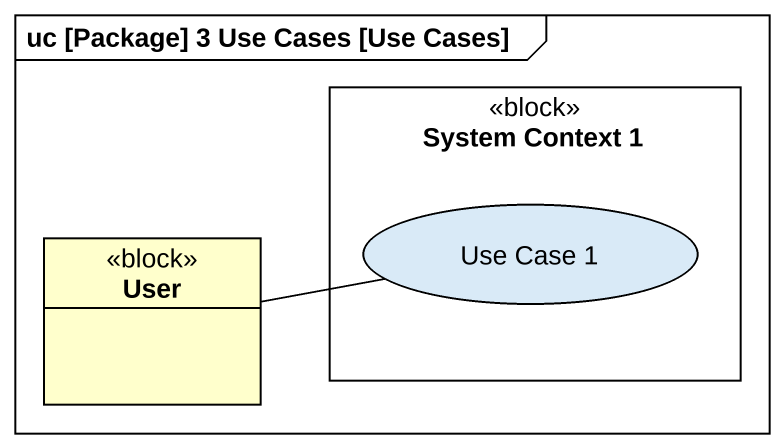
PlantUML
@startuml
mainframe uc [Package] 3 Use Cases [Use Cases]
allowmixing
hide circle
hide empty members
rectangle "System Context 1" as System_Context_1 <<block>> {
  usecase "Use Case 1" as Use_Case_1
}
class User <<block>>
User -right- Use_Case_1
@enduml
